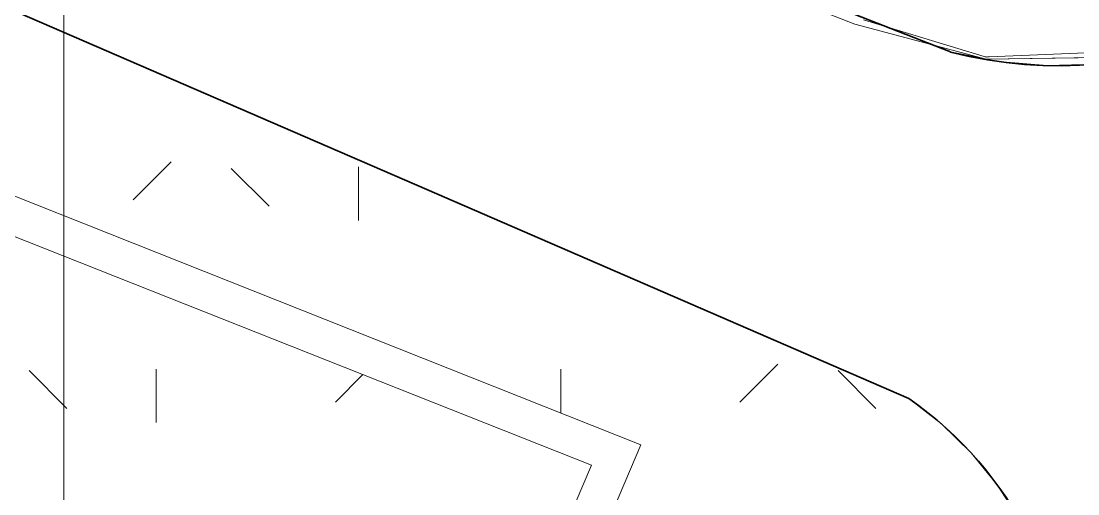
# Model space of a CAD drawing. Header units: metres. Extents: x -207 to 292, y -187 to 169.
# Drawn here: x -51.01 to -32.25, y -92.16 to -83.76 of the extents above; entities that cross this region are included whole.
import ezdxf

# ---------------------------------------------------------------- set-up
doc = ezdxf.new("R2010")
doc.units = ezdxf.units.M
for name, color, linetype, lineweight in [('ACHURADO', 7, 'Continuous', 9), ('BORDE CAMINO', 7, 'Continuous', 35), ('C-TOPO', 7, 'Continuous', 9), ('C-TOPO-MINR', 7, 'Continuous', 9), ('EQUIPOS PIS', 7, 'Continuous', 9), ('grilla', 7, 'Continuous', 9), ('solera', 7, 'Continuous', 35)]:
    doc.layers.add(name, color=color, linetype=linetype, lineweight=lineweight)
doc.layers.add('PR10-ARQ-PL-001-Emplazamiento-C-1_dwg', color=7, linetype='Continuous', lineweight=9, true_color=0x767676)

# ---------------------------------------------------------------- blocks, each defined once
blk = doc.blocks.new('PR10-ARQ-PL-001-Emplazamiento-C-1_dwg-674643-PLANTA EMPLAZAMIENTO ACTUALIZADO')
at = {"layer": 'ACHURADO'}
h = blk.add_hatch(dxfattribs=at)
h.set_pattern_fill('FP_1', color=256, style=0, pattern_type=2)
h.set_pattern_definition([(90, (-655750.258, -5498481.082), (-3.592, 3.592), [0.9525, -6.232]), (45, (-655750.258, -5498481.082), (-3.5921024484, 3.5921024484), [0.9525, -4.127]), (135, (-655750.258, -5498481.082), (-3.5921024484, -3.5921024484), [0.9525, -4.127])])
h.paths.add_polyline_path([(-70.644, -134.54), (-73.744, -131.908), (-75.303, -123.01), (-71.023, -122.26), (-67.227, -118.287), (-66.271, -116.467), (-67.311, -115.93), (-63.223, -107.811), (-61.973, -108.468), (-60.834, -106.205), (-48.232, -112.822), (-49.371, -115.085), (-47.299, -116.173), (-43.302, -108.561), (-42.759, -106.014), (-42.175, -104.901), (-45.826, -103.256), (-40.884, -91.646), (-90.152, -72.113), (-89.876, -71.463), (-40.008, -91.287), (-44.95, -102.928), (-41.87, -104.319), (-39.078, -98.999), (-32.391, -95.936), (-32.397, -95.644), (-32.416, -95.353), (-32.448, -95.063), (-32.492, -94.775), (-32.549, -94.489), (-32.619, -94.206), (-32.701, -93.926), (-32.794, -93.65), (-32.9, -93.378), (-33.018, -93.111), (-33.147, -92.85), (-33.288, -92.594), (-33.439, -92.345), (-33.602, -92.103), (-33.775, -91.868), (-33.957, -91.641), (-34.15, -91.422), (-34.352, -91.211), (-34.563, -91.01), (-34.783, -90.818), (-35.01, -90.636), (-35.246, -90.464), (-59.119, -80.114), (-68.8, -76.313), (-68.941, -76.676), (-68.788, -76.736), (-68.957, -77.174), (-69.325, -77.032), (-69.156, -76.593), (-68.957, -76.251), (-90.056, -67.967), (-91.032, -70.423), (-94.086, -119.165), (-83.167, -127.74)])
at = {"layer": 'BORDE CAMINO', "flags": 128}
blk.add_lwpolyline([(-59.119, -80.114), (-43.81, -86.751), (-35.246, -90.464)], dxfattribs=at)
at = {"layer": 'BORDE CAMINO'}
blk.add_arc((-39.06, -95.936), 6.669, 358.3483, 55.1207, dxfattribs=at)
at = {"layer": 'C-TOPO', "flags": 128}
for points in [[(-80.926, -71.552), (-69.401, -76.077), (-67.523, -76.814), (-59.119, -80.114), (-57.893, -80.645), (-56.582, -81.214), (-49.791, -84.158), (-47.283, -85.245), (-45.538, -86.002), (-43.867, -86.726), (-43.81, -86.751), (-35.246, -90.464), (-34.668, -90.916), (-34.143, -91.429), (-33.678, -91.997), (-33.278, -92.612)], [(-33.278, -92.612), (-33.678, -91.997), (-34.143, -91.429), (-34.668, -90.916), (-35.246, -90.464), (-43.81, -86.751), (-43.867, -86.726), (-45.538, -86.002), (-47.283, -85.245), (-49.791, -84.158), (-56.582, -81.214), (-57.893, -80.645), (-59.119, -80.114), (-67.523, -76.814), (-69.401, -76.077), (-80.926, -71.552)], [(-45.163, -13.622), (-58.654, -47.895), (-65.373, -64.964), (-65.555, -65.811), (-65.638, -66.674), (-65.622, -67.54), (-65.506, -68.399), (-65.292, -69.238), (-65.241, -69.373), (-64.984, -70.048), (-64.584, -70.817), (-64.099, -71.535), (-63.535, -72.192), (-62.899, -72.781), (-62.2, -73.292), (-61.446, -73.72), (-49.701, -78.336), (-47.333, -79.266), (-34.535, -84.295), (-34.507, -84.306), (-33.657, -84.476), (-32.794, -84.548), (-31.928, -84.521)], [(-31.928, -84.521), (-32.794, -84.548), (-33.657, -84.476), (-34.507, -84.306), (-34.535, -84.295), (-47.333, -79.266), (-49.701, -78.336), (-61.446, -73.72), (-62.2, -73.292), (-62.899, -72.781), (-63.535, -72.192), (-64.099, -71.535), (-64.584, -70.817), (-64.984, -70.048), (-65.241, -69.373), (-65.292, -69.238), (-65.506, -68.399), (-65.622, -67.54), (-65.638, -66.674), (-65.555, -65.811), (-65.373, -64.964), (-58.654, -47.895), (-45.163, -13.622)], [(-38.522, 3.372), (-63.796, -60.767), (-64.787, -63.303), (-65.442, -65.56), (-65.513, -67.796), (-65.188, -69.341), (-63.72, -71.906), (-61.856, -73.538), (-59.33, -74.622), (-56.131, -75.909), (-44.728, -80.483), (-36.21, -83.809), (-33.878, -84.432), (-31.141, -84.393), (-28.353, -83.237), (-25.969, -80.472), (-25.039, -78.346), (-19.549, -64.511), (-16.745, -57.445), (-5.944, -30.109), (-2.297, -20.794)]]:
    blk.add_lwpolyline(points, dxfattribs=at)
at = {"layer": 'C-TOPO-MINR', "color": 9, "true_color": 0xc0c0c0, "flags": 128}
blk.add_lwpolyline([(-31.25, -84.285), (-33.82, -84.391), (-33.85, -84.393), (-33.874, -84.396), (-33.88, -84.391), (-33.909, -84.385), (-36.054, -83.735)], dxfattribs=at)
at = {"layer": 'EQUIPOS PIS', "flags": 128}
blk.add_lwpolyline([(-41.87, -104.319), (-44.95, -102.928), (-40.008, -91.287), (-89.876, -71.463), (-90.152, -72.113), (-40.884, -91.646), (-45.826, -103.256), (-42.175, -104.901)], dxfattribs=at)
at = {"layer": 'grilla'}
blk.add_line((-50.258, 166.258), (-50.258, -114.169), dxfattribs=at)
at = {"layer": 'solera'}
blk.add_line((-61.446, -73.72), (-34.507, -84.306), dxfattribs=at)
blk.add_arc((-32.594, -76.93), 7.621, 255.4593, 333.673, dxfattribs=at)

msp = doc.modelspace()

# ---------------------------------------------------------------- linework, layer by layer
at = {"layer": 'C-TOPO'}
for p, q in [((-47.333, -79.266), (-34.535, -84.295)), ((-34.535, -84.295), (-47.333, -79.266)), ((-44.728, -80.483), (-36.21, -83.809)), ((-49.791, -84.158), (-56.582, -81.214)), ((-56.582, -81.214), (-49.791, -84.158)), ((-36.21, -83.809), (-33.878, -84.432)), ((-47.283, -85.245), (-49.791, -84.158)), ((-49.791, -84.158), (-47.283, -85.245)), ((-34.535, -84.295), (-34.507, -84.306)), ((-34.507, -84.306), (-34.535, -84.295)), ((-34.507, -84.306), (-33.657, -84.476)), ((-33.657, -84.476), (-34.507, -84.306)), ((-33.878, -84.432), (-31.141, -84.393)), ((-33.657, -84.476), (-32.794, -84.548)), ((-32.794, -84.548), (-33.657, -84.476)), ((-32.794, -84.548), (-31.928, -84.521)), ((-31.928, -84.521), (-32.794, -84.548)), ((-45.538, -86.002), (-47.283, -85.245)), ((-47.283, -85.245), (-45.538, -86.002)), ((-43.867, -86.726), (-45.538, -86.002)), ((-45.538, -86.002), (-43.867, -86.726)), ((-43.81, -86.751), (-43.867, -86.726)), ((-43.867, -86.726), (-43.81, -86.751)), ((-35.246, -90.464), (-43.81, -86.751)), ((-43.81, -86.751), (-35.246, -90.464)), ((-34.668, -90.916), (-35.246, -90.464)), ((-35.246, -90.464), (-34.668, -90.916)), ((-34.143, -91.429), (-34.668, -90.916)), ((-34.668, -90.916), (-34.143, -91.429)), ((-33.678, -91.997), (-34.143, -91.429)), ((-34.143, -91.429), (-33.678, -91.997)), ((-33.278, -92.612), (-33.678, -91.997)), ((-33.678, -91.997), (-33.278, -92.612))]:
    msp.add_line(p, q, dxfattribs=at)
at = {"layer": 'C-TOPO-MINR', "color": 9, "true_color": 0xc0c0c0, "flags": 128}
msp.add_lwpolyline([(-36.054, -83.735), (-33.909, -84.385), (-33.88, -84.391), (-33.874, -84.396), (-33.85, -84.393), (-33.82, -84.391), (-31.25, -84.285)], dxfattribs=at)

# ---------------------------------------------------------------- block references
at = {"layer": 'PR10-ARQ-PL-001-Emplazamiento-C-1_dwg', "color": 7}
msp.add_blockref('PR10-ARQ-PL-001-Emplazamiento-C-1_dwg-674643-PLANTA EMPLAZAMIENTO ACTUALIZADO', (0, 0), dxfattribs=at)

doc.saveas('drawing.dxf')
